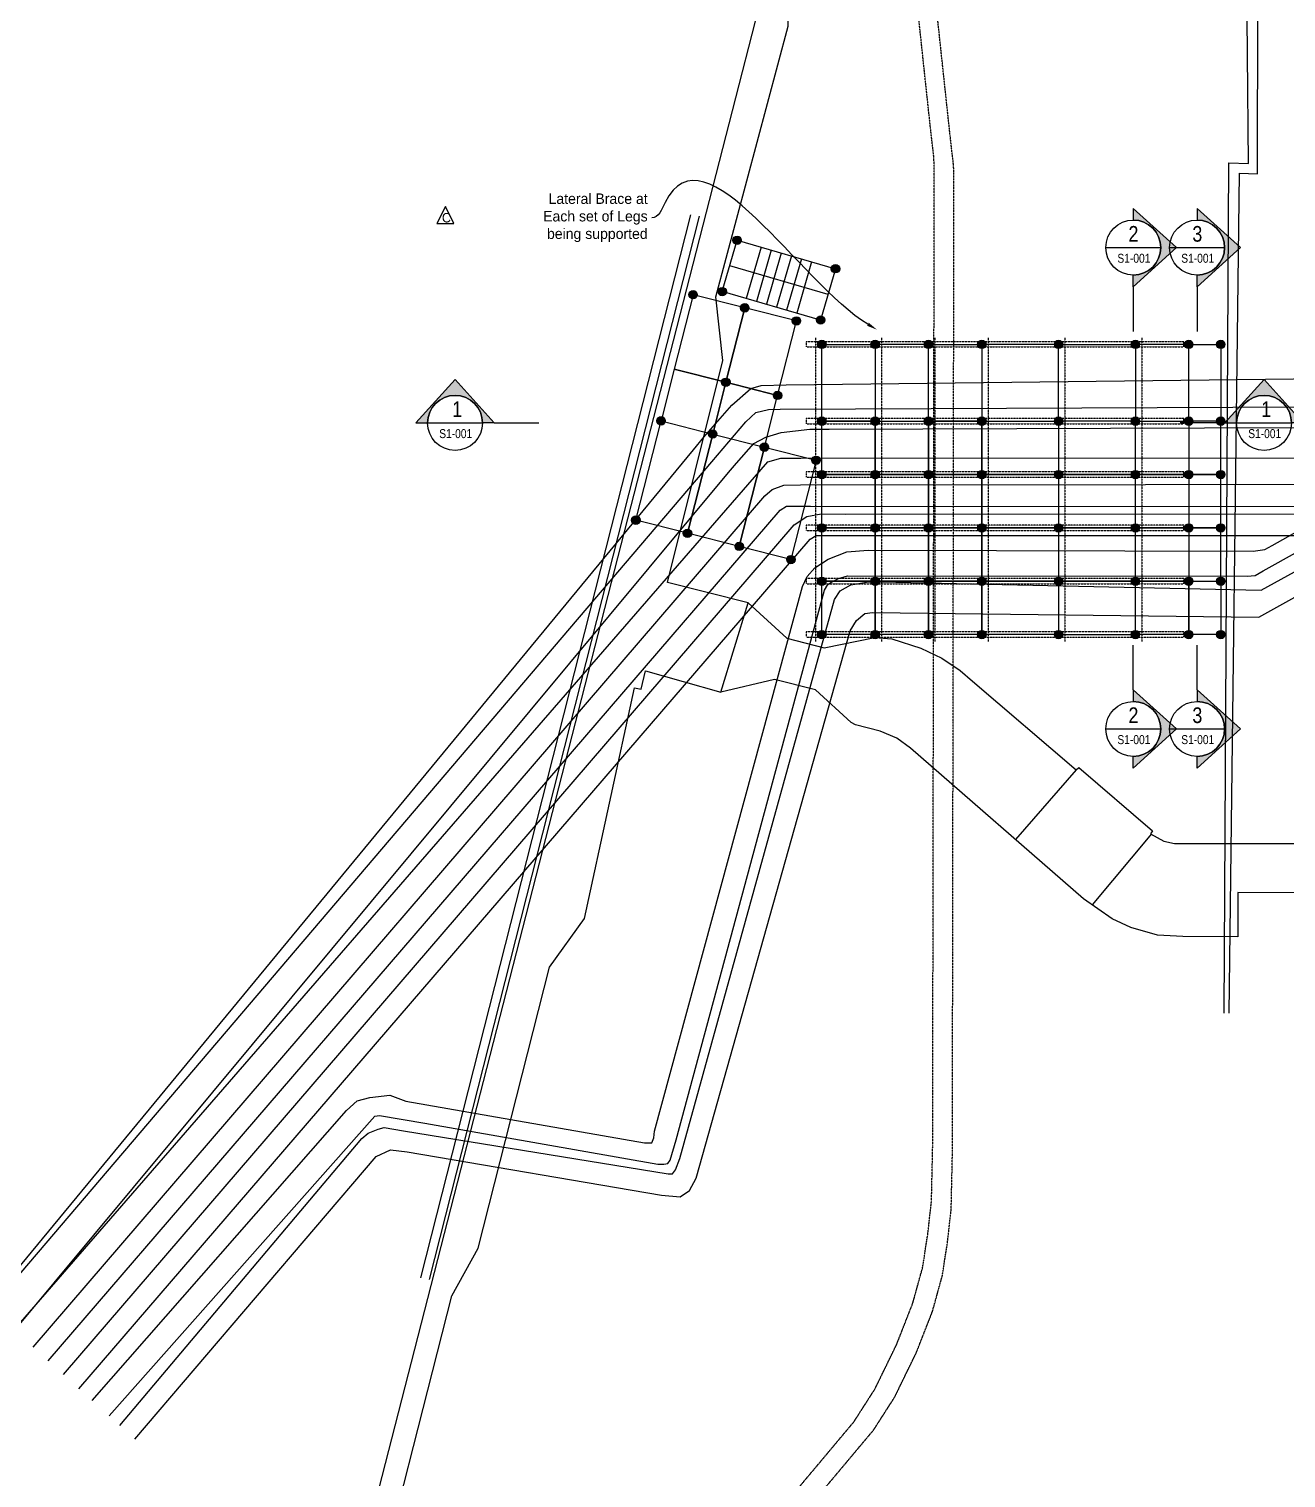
# Model space of a CAD drawing. Header units: millimetres. Extents: x 9116 to 195096, y -114281 to 55636.
# Drawn here: x 67113 to 97048, y -2714 to 31781 of the extents above; entities that cross this region are included whole.
import ezdxf
from ezdxf import colors
from ezdxf.entities.mleader import LeaderData, LeaderLine
from ezdxf.math import Vec2, Vec3

# ---------------------------------------------------------------- set-up
doc = ezdxf.new("R2010")
doc.units = ezdxf.units.MM
doc.linetypes.add('KwikScaf_DASHED', pattern=[3.75, 2.5, -1.25])
doc.layers.get('0').update_dxf_attribs({"linetype": 'CONTINUOUS'})
for name, color, linetype in [('Building', 7, 'CONTINUOUS'), ('CHW F&R Lines', 7, 'CONTINUOUS'), ('Exhaust Riser', 7, 'CONTINUOUS'), ('Grid Lines', 252, 'CONTINUOUS'), ('New Pipes', 7, 'CONTINUOUS'), ('Revision C', 252, 'CONTINUOUS'), ('Scaffold', 7, 'CONTINUOUS')]:
    doc.layers.add(name, color=color, linetype=linetype)
doc.styles.add('ARCH', font='archd.shx', dxfattribs={"height": 250})

# ---------------------------------------------------------------- blocks, each defined once
blk = doc.blocks.new('Filled Arrow Section Half A')
h = blk.add_hatch(color=256)
edge = h.paths.add_edge_path()
edge.add_line((0, 875), (969, 0))
edge.add_line((969, 0), (0, -875))
edge.add_line((0, -875), (0, -615))
edge.add_arc((0, 0), 615, 270, 450)
edge.add_line((0, 615), (0, 875))
for q in [(0, 1875), (0, 615)]:
    blk.add_line((0, 875), q)
blk.add_lwpolyline([(0, 875), (969, 0), (0, -875), (0, -615)])
blk.add_circle((0, 0), 615)
blk.add_arc((0, 0), 615, 270, 90)
blk = doc.blocks.new('Filled Arrow Section Half B')
h = blk.add_hatch(color=256)
edge = h.paths.add_edge_path()
edge.add_line((0, -875), (969, 0))
edge.add_line((969, 0), (0, 875))
edge.add_line((0, 875), (0, 615))
edge.add_arc((0, 0), 615, -90, 90, ccw=False)
edge.add_line((0, -615), (0, -875))
for q in [(0, -615), (0, -1875)]:
    blk.add_line((0, -875), q)
blk.add_lwpolyline([(0, -875), (969, 0), (0, 875), (0, 615)])
blk.add_circle((0, 0), 615)
blk.add_arc((0, 0), 615, 270, 90)

msp = doc.modelspace()

# ---------------------------------------------------------------- hatches: boundary and pattern name
at = {"layer": 'Scaffold'}
h = msp.add_hatch(color=3, dxfattribs=at)
edge = h.paths.add_edge_path()
edge.add_arc((83976, 26750.3), 100, -91.88563, 268.11437)
h = msp.add_hatch(color=3, dxfattribs=at)
edge = h.paths.add_edge_path()
edge.add_arc((86318.9, 26072.4), 100, -91.88563, 268.11437)
h = msp.add_hatch(color=5, dxfattribs=at)
edge = h.paths.add_edge_path()
edge.add_arc((82927.7, 25455.4), 100, 0, 360)
h = msp.add_hatch(color=3, dxfattribs=at)
edge = h.paths.add_edge_path()
edge.add_arc((83623, 25530.4), 100, -91.88563, 268.11437)
h = msp.add_hatch(color=5, dxfattribs=at)
edge = h.paths.add_edge_path()
edge.add_arc((84158.6, 25142.7), 100, 0, 360)
h = msp.add_hatch(color=5, dxfattribs=at)
edge = h.paths.add_edge_path()
edge.add_arc((85389.5, 24830), 100, 0, 360)
h = msp.add_hatch(color=3, dxfattribs=at)
edge = h.paths.add_edge_path()
edge.add_arc((85965.9, 24852.4), 100, -91.88563, 268.11437)
h = msp.add_hatch(color=5, dxfattribs=at)
edge = h.paths.add_edge_path()
edge.add_arc((85993.3, 24273), 100, 0, 360)
h = msp.add_hatch(color=5, dxfattribs=at)
edge = h.paths.add_edge_path()
edge.add_arc((87263.3, 24273), 100, 0, 360)
h = msp.add_hatch(color=5, dxfattribs=at)
edge = h.paths.add_edge_path()
edge.add_arc((88533.3, 24273), 100, 0, 360)
h = msp.add_hatch(color=5, dxfattribs=at)
edge = h.paths.add_edge_path()
edge.add_arc((89803.3, 24273), 100, 0, 360)
h = msp.add_hatch(color=5, dxfattribs=at)
edge = h.paths.add_edge_path()
edge.add_arc((91632.3, 24273), 100, 0, 360)
h = msp.add_hatch(color=5, dxfattribs=at)
edge = h.paths.add_edge_path()
edge.add_arc((93461.3, 24273), 100, 0, 360)
h = msp.add_hatch(color=5, dxfattribs=at)
edge = h.paths.add_edge_path()
edge.add_arc((94731.3, 24273), 100, 0, 360)
h = msp.add_hatch(color=5, dxfattribs=at)
edge = h.paths.add_edge_path()
edge.add_arc((95493.3, 24273), 100, 0, 360)
h = msp.add_hatch(color=5, dxfattribs=at)
edge = h.paths.add_edge_path()
edge.add_arc((83708.3, 23370), 100, 0, 360)
h = msp.add_hatch(color=5, dxfattribs=at)
edge = h.paths.add_edge_path()
edge.add_arc((84939.2, 23057.3), 100, 0, 360)
h = msp.add_hatch(color=1, dxfattribs=at)
edge = h.paths.add_edge_path()
edge.add_arc((82164.7, 22451.8), 100, 0, 360)
h = msp.add_hatch(color=1, dxfattribs=at)
edge = h.paths.add_edge_path()
edge.add_arc((85993.3, 22444), 100, 0, 360)
h = msp.add_hatch(color=1, dxfattribs=at)
edge = h.paths.add_edge_path()
edge.add_arc((87263.3, 22444), 100, 0, 360)
h = msp.add_hatch(color=1, dxfattribs=at)
edge = h.paths.add_edge_path()
edge.add_arc((88533.3, 22444), 100, 0, 360)
h = msp.add_hatch(color=1, dxfattribs=at)
edge = h.paths.add_edge_path()
edge.add_arc((89803.3, 22444), 100, 0, 360)
h = msp.add_hatch(color=1, dxfattribs=at)
edge = h.paths.add_edge_path()
edge.add_arc((91632.3, 22444), 100, 0, 360)
h = msp.add_hatch(color=1, dxfattribs=at)
edge = h.paths.add_edge_path()
edge.add_arc((93461.3, 22444), 100, 0, 360)
h = msp.add_hatch(color=1, dxfattribs=at)
edge = h.paths.add_edge_path()
edge.add_arc((94731.3, 22444), 100, 0, 360)
h = msp.add_hatch(color=1, dxfattribs=at)
edge = h.paths.add_edge_path()
edge.add_arc((95493.3, 22444), 100, 0, 360)
h = msp.add_hatch(color=1, dxfattribs=at)
edge = h.paths.add_edge_path()
edge.add_arc((83395.6, 22139.1), 100, 0, 360)
h = msp.add_hatch(color=1, dxfattribs=at)
edge = h.paths.add_edge_path()
edge.add_arc((84626.5, 21826.4), 100, 0, 360)
h = msp.add_hatch(color=3, dxfattribs=at)
edge = h.paths.add_edge_path()
edge.add_arc((85857.4, 21513.7), 100, 0, 360)
h = msp.add_hatch(color=1, dxfattribs=at)
edge = h.paths.add_edge_path()
edge.add_arc((85993.3, 21174), 100, 0, 360)
h = msp.add_hatch(color=1, dxfattribs=at)
edge = h.paths.add_edge_path()
edge.add_arc((87263.3, 21174), 100, 0, 360)
h = msp.add_hatch(color=1, dxfattribs=at)
edge = h.paths.add_edge_path()
edge.add_arc((88533.3, 21174), 100, 0, 360)
h = msp.add_hatch(color=1, dxfattribs=at)
edge = h.paths.add_edge_path()
edge.add_arc((89803.3, 21174), 100, 0, 360)
h = msp.add_hatch(color=1, dxfattribs=at)
edge = h.paths.add_edge_path()
edge.add_arc((91632.3, 21174), 100, 0, 360)
h = msp.add_hatch(color=1, dxfattribs=at)
edge = h.paths.add_edge_path()
edge.add_arc((93461.3, 21174), 100, 0, 360)
h = msp.add_hatch(color=1, dxfattribs=at)
edge = h.paths.add_edge_path()
edge.add_arc((94731.3, 21174), 100, 0, 360)
h = msp.add_hatch(color=1, dxfattribs=at)
edge = h.paths.add_edge_path()
edge.add_arc((95493.3, 21174), 100, 0, 360)
h = msp.add_hatch(color=3, dxfattribs=at)
edge = h.paths.add_edge_path()
edge.add_arc((81564.2, 20087.8), 100, 0, 360)
h = msp.add_hatch(color=3, dxfattribs=at)
edge = h.paths.add_edge_path()
edge.add_arc((82795.1, 19775.2), 100, 0, 360)
h = msp.add_hatch(color=1, dxfattribs=at)
edge = h.paths.add_edge_path()
edge.add_arc((85993.3, 19904), 100, 0, 360)
h = msp.add_hatch(color=1, dxfattribs=at)
edge = h.paths.add_edge_path()
edge.add_arc((87263.3, 19904), 100, 0, 360)
h = msp.add_hatch(color=1, dxfattribs=at)
edge = h.paths.add_edge_path()
edge.add_arc((88533.3, 19904), 100, 0, 360)
h = msp.add_hatch(color=1, dxfattribs=at)
edge = h.paths.add_edge_path()
edge.add_arc((89803.3, 19904), 100, 0, 360)
h = msp.add_hatch(color=1, dxfattribs=at)
edge = h.paths.add_edge_path()
edge.add_arc((91632.3, 19904), 100, 0, 360)
h = msp.add_hatch(color=1, dxfattribs=at)
edge = h.paths.add_edge_path()
edge.add_arc((93461.3, 19904), 100, 0, 360)
h = msp.add_hatch(color=1, dxfattribs=at)
edge = h.paths.add_edge_path()
edge.add_arc((94731.3, 19904), 100, 0, 360)
h = msp.add_hatch(color=1, dxfattribs=at)
edge = h.paths.add_edge_path()
edge.add_arc((95493.3, 19904), 100, 0, 360)
h = msp.add_hatch(color=3, dxfattribs=at)
edge = h.paths.add_edge_path()
edge.add_arc((84026, 19462.5), 100, 0, 360)
h = msp.add_hatch(color=3, dxfattribs=at)
edge = h.paths.add_edge_path()
edge.add_arc((85256.9, 19149.8), 100, 0, 360)
h = msp.add_hatch(color=1, dxfattribs=at)
edge = h.paths.add_edge_path()
edge.add_arc((85993.3, 18634), 100, 0, 360)
h = msp.add_hatch(color=1, dxfattribs=at)
edge = h.paths.add_edge_path()
edge.add_arc((87263.3, 18634), 100, 0, 360)
h = msp.add_hatch(color=1, dxfattribs=at)
edge = h.paths.add_edge_path()
edge.add_arc((88533.3, 18634), 100, 0, 360)
h = msp.add_hatch(color=1, dxfattribs=at)
edge = h.paths.add_edge_path()
edge.add_arc((89803.3, 18634), 100, 0, 360)
h = msp.add_hatch(color=1, dxfattribs=at)
edge = h.paths.add_edge_path()
edge.add_arc((91632.3, 18634), 100, 0, 360)
h = msp.add_hatch(color=1, dxfattribs=at)
edge = h.paths.add_edge_path()
edge.add_arc((93461.3, 18634), 100, 0, 360)
h = msp.add_hatch(color=1, dxfattribs=at)
edge = h.paths.add_edge_path()
edge.add_arc((94731.3, 18634), 100, 0, 360)
h = msp.add_hatch(color=1, dxfattribs=at)
edge = h.paths.add_edge_path()
edge.add_arc((95493.3, 18634), 100, 0, 360)
h = msp.add_hatch(color=1, dxfattribs=at)
edge = h.paths.add_edge_path()
edge.add_arc((85993.3, 17364), 100, 0, 360)
h = msp.add_hatch(color=1, dxfattribs=at)
edge = h.paths.add_edge_path()
edge.add_arc((87263.3, 17364), 100, 0, 360)
h = msp.add_hatch(color=1, dxfattribs=at)
edge = h.paths.add_edge_path()
edge.add_arc((88533.3, 17364), 100, 0, 360)
h = msp.add_hatch(color=1, dxfattribs=at)
edge = h.paths.add_edge_path()
edge.add_arc((89803.3, 17364), 100, 0, 360)
h = msp.add_hatch(color=1, dxfattribs=at)
edge = h.paths.add_edge_path()
edge.add_arc((91632.3, 17364), 100, 0, 360)
h = msp.add_hatch(color=1, dxfattribs=at)
edge = h.paths.add_edge_path()
edge.add_arc((93461.3, 17364), 100, 0, 360)
h = msp.add_hatch(color=1, dxfattribs=at)
edge = h.paths.add_edge_path()
edge.add_arc((94731.3, 17364), 100, 0, 360)
h = msp.add_hatch(color=1, dxfattribs=at)
edge = h.paths.add_edge_path()
edge.add_arc((95493.3, 17364), 100, 0, 360)

# ---------------------------------------------------------------- linework, layer by layer
at = {"layer": 'Building', "color": 37, "linetype": 'KwikScaf_DASHED'}
for points in [[(81268.9, -7916.2), (86759, -1374), (87259.7, -593.4), (87773.7, 460.7), (88159, 1444.8), (88393.9, 2296), (88517.3, 3094.4), (88605.2, 3878.3), (88634.6, 5215.2), (88670.5, 28319.5), (88663, 28711.3), (88580.8, 29425.5), (87789, 36824.8), (86824.8, 45301.5)], [(81738.2, -8110.3), (87228.4, -1568), (87729, -787.5), (88243, 266.6), (88628.3, 1250.7), (88863.3, 2101.9), (88986.6, 2900.3), (89074.5, 3684.2), (89103.9, 5021.2), (89139.8, 28125.4), (89132.3, 28517.2), (89050.1, 29231.4), (88258.3, 36630.7), (87294.1, 45107.4)]]:
    msp.add_lwpolyline(points, dxfattribs=at)
at = {"layer": 'Building', "color": 37}
for points in [[(95578.3, 8350.3), (95685.2, 28594.1), (96157.8, 28579.3), (96083.5, 36397.4)], [(95695.5, 8350.3), (95937.2, 28347.6), (96370.4, 28331.2), (96383.9, 36397.4)], [(76442.2, 2049.4), (82871.8, 27359.9)], [(76652.3, 2013.4), (83081.9, 27323.9)]]:
    msp.add_lwpolyline(points, dxfattribs=at)
at = {"layer": 'CHW F&R Lines', "color": 45}
for points in [[(67210.9, 399.9), (84634.6, 20670.7), (84808.1, 20815.6), (85089.7, 20923.6), (85482.1, 20929.3), (101919, 20944.4), (102018.1, 21043.5), (102073.1, 21197.5), (102082, 21378), (101869, 50533.5), (101966.9, 50817.1), (102088.5, 51012.9), (102291.2, 51222.1), (106689.3, 55636.5)], [(67572.9, 72.9), (84999.1, 20323.2), (85155.9, 20423.8), (85724.1, 20423.8), (101987.5, 20415.2), (102280.8, 20584.7), (102512.2, 20870.9), (102587.8, 21148), (102399.5, 50455.1), (102491.6, 50658.9), (102717.1, 50872.5), (107142.8, 55336.3)], [(67931.9, -251.5), (85333.2, 19977.1), (85639, 20177.5), (85981.4, 20242.6), (86551.1, 20229.2), (102556.8, 20234.9), (102793.1, 20294), (102879.9, 20526.5), (102883.6, 20906.6), (102683.7, 50133.8), (102710.7, 50411.9), (102874, 50614.6), (103172.1, 50919.7), (107423.4, 55116.8)], [(68303.6, -587.3), (85718.4, 19634.2), (85860.3, 19726.1), (102772.2, 19725.3), (103028.8, 19832.1), (103256.3, 20049.7), (103341.8, 20279), (103396.3, 20481.1), (103197.2, 49891.8), (103215.8, 50226.8), (107820.6, 54895.8)], [(66114.1, 1390.8), (82936.5, 21763.1)], [(66189.2, 1322.9), (83376.1, 21480.3)], [(66768.8, 799.3), (83774.8, 21223.8)], [(66757, 810), (84234.5, 20928.1)]]:
    msp.add_lwpolyline(points, dxfattribs=at)
at = {"layer": 'Exhaust Riser', "color": 252}
for p, q in [((92053.7, 14148.1), (90603.1, 12487.1)), ((93846.7, 12624.3), (92433, 10930.9))]:
    msp.add_line(p, q, dxfattribs=at)
for points in [[(84242.9, 18123.2), (82315.6, 18603.2), (83636, 23892.7), (83467.5, 25402.4), (85190.7, 31849.8), (85217.2, 33057.7), (86289.7, 37009.7), (85731.7, 37141.3), (74576.5, -6327.3), (75126.3, -6452.1), (77183.1, 1625.2), (77811.4, 2753.9), (79505.1, 9446), (80344.4, 10605), (81533.2, 16095.8), (81690.9, 16068), (81796.1, 16499.4), (83588.4, 15992.6)], [(101473.4, 32466.6), (101480.3, 27289.9), (101880, 25554), (101846.2, 15277.9), (101735.4, 14737.8), (101723.4, 13772.7), (101899.7, 13071.9), (101864.6, 11200.8), (95899.6, 11227.8), (95899.6, 10169.7)], [(95899.6, 10169.7), (94590.9, 10178.7), (93985.6, 10209.4), (93349.5, 10387.8), (92909.4, 10596.4), (92226.3, 11076), (88106.4, 14657.5), (87780.8, 14898.3), (87379.6, 15061.1), (86799.2, 15215.7), (86693.3, 15268.5), (85838.9, 16047.5), (84865.9, 16298.1), (83588.4, 15992.6), (84242.9, 18123.2), (85161.2, 17278.6), (86053, 17045.8), (87256.3, 17292.3), (87659, 17259.4), (88354.6, 17043.5), (88850.4, 16805.7), (89285.4, 16512.7), (89578.7, 16252.7), (92053.7, 14148.1), (92111.8, 14197.3), (93869.1, 12691.3), (93824.4, 12624.3), (94141.8, 12450), (94392.2, 12391.9), (95899.6, 12391.9), (100468.1, 12391.9)]]:
    msp.add_lwpolyline(points, dxfattribs=at)
at = {"layer": 'Grid Lines'}
for p, q in [((92755.9, 26577.1), (94064.3, 26577.1)), ((94276.1, 26577.1), (95584.4, 26577.1)), ((76605.4, 22402.9), (77913.7, 22402.9)), ((95871, 22402.9), (97179.3, 22402.9)), ((92755.9, 15118.3), (94064.3, 15118.3)), ((94276.1, 15118.3), (95584.4, 15118.3))]:
    msp.add_line(p, q, dxfattribs=at)
at = {"layer": 'New Pipes', "color": 4}
for points in [[(82936.5, 21763.1), (83184.1, 22062.9), (83853.4, 22829.3), (84301.9, 23225.5), (84548.8, 23296.9), (85146.7, 23309.9), (97901.5, 23461), (98265.2, 23564.2), (98615.5, 23743.7), (107060.1, 27944, -0.1159039), (107149.2, 27964.9), (122287.2, 27964.9)], [(83376.1, 21480.3), (84186.9, 22431.3), (84423.2, 22650.3), (84724, 22719), (84999, 22731.9), (97577.4, 22787.1), (97801.1, 22889.6), (98826.8, 23257.7), (107295.3, 27495.9, -0.1165273), (107384.8, 27517), (122505.5, 27517)], [(83774.8, 21223.8), (83961.2, 21447.7), (84377.8, 21910.3), (84661.4, 22066.5), (85025.9, 22176.4), (85708.7, 22251.5), (86171.6, 22251.5), (97334, 22295.3), (97722, 22386.6), (98372.5, 22654.6), (107379.1, 27333, -0.1203459), (107471.3, 27355.5), (122607.5, 27355.5)], [(84234.5, 20928.1), (84708.7, 21473.9), (85015.6, 21565.4), (85494.9, 21560), (97370, 21569.6), (97688.2, 21683.2), (98643.1, 22213.4), (107577.3, 26953.8, -0.1225631), (107671, 26977.1), (122806.3, 26977.1)]]:
    msp.add_lwpolyline(points, format="xyb", dxfattribs=at)
at = {"layer": 'New Pipes', "color": 40}
for points in [[(68614.9, -868.5), (74674.1, 6035), (74931.7, 6263.4), (75233.2, 6341.1), (75704.8, 6399.4), (76088.9, 6258.5), (81769.9, 5264.5), (81943, 5268.3), (81992, 5381.2), (82007, 5543), (85534, 18505.8), (85647.1, 18745.3), (85826.8, 18951.4), (86146.2, 19157.6), (86592, 19330.5), (87097.8, 19377), (96265.7, 19350.9), (96542.7, 19386.3), (96716.7, 19486.1), (108123.8, 25908.3, -0.1288989), (108221.9, 25934), (123354.5, 25934)], [(69023.2, -1237.3), (75346.1, 5899), (75462.7, 5914.5), (76542.5, 5731.4), (82091, 4757.1), (82231.2, 4757.1), (82323, 4770.5), (82384.7, 4852.2), (82523.2, 5334.2), (86053.3, 18420.4), (86134.8, 18553.7), (86208.9, 18601.8), (86390.5, 18701.7), (86601.6, 18764.7), (96120.8, 18753.2), (96310.2, 18771.1), (96502.2, 18883.7), (108353.1, 25473.1, -0.12755), (108450.3, 25498.3), (123583.4, 25498.3)], [(69276.4, -1466.1), (75039.1, 5364.4), (75187.6, 5498.8), (75428.2, 5594.2), (75569.7, 5633.1), (76029.5, 5551.8), (82332.3, 4526.6), (82440.4, 4526.6), (82506.7, 4620.7), (82611.3, 4892.6), (86296.9, 18200), (86428.9, 18408.9), (86687.5, 18551.9), (87105.6, 18617.9), (87391.7, 18617.9), (96454.7, 18421), (108559.3, 25081.7, -0.1264281), (108655.7, 25106.5), (123789.3, 25106.5)], [(69635.9, -1790.9), (75381.1, 4942.6), (75718.2, 5095.4), (76118.3, 5050.4), (82175.5, 4016.5), (82622.5, 3981), (82844, 4127.2), (83002.2, 4423.7), (86664.9, 17449.6), (86820, 17699.5), (87014, 17867.5), (87203.7, 17889.1), (96401.9, 17780.9), (108781.7, 24657.6, -0.1274437), (108878.8, 24682.8), (124012, 24682.8)]]:
    msp.add_lwpolyline(points, format="xyb", dxfattribs=at)
at = {"layer": 'Revision C', "color": 1}
msp.add_lwpolyline([(77029.8, 27556.6), (76827.3, 27151.6), (77232.3, 27151.6), (77029.8, 27556.6)], dxfattribs=at)
at = {"layer": 'Scaffold'}
for p, q in [((84547.1, 26585.1), (84194.1, 25365.1)), ((84787.3, 26515.6), (84434.2, 25295.6)), ((85027.4, 26446.1), (84674.4, 25226.2)), ((85267.6, 26376.6), (84914.5, 25156.7)), ((85507.7, 26307.1), (85154.7, 25087.2)), ((85747.9, 26237.6), (85394.8, 25017.7)), ((86142.4, 25462.4), (83799.5, 26140.4))]:
    msp.add_line(p, q, dxfattribs=at)
at = {"layer": 'Scaffold', "color": 3, "linetype": 'KwikScaf_DASHED'}
for p, q in [((85843.8, 24428.3), (85843.8, 17197.1)), ((87412.8, 24428.3), (87412.8, 17197.1)), ((88682.8, 24428.3), (88682.8, 17197.1)), ((89952.8, 24428.3), (89952.8, 17197.1)), ((91781.8, 24428.3), (91781.8, 17197.1)), ((93610.8, 24428.3), (93610.8, 17197.1))]:
    msp.add_line(p, q, dxfattribs=at)
at = {"layer": 'Scaffold', "color": 3}
for points in [[(86318.9, 26072.4), (85965.9, 24852.4), (83623, 25530.4), (83976, 26750.3), (86318.9, 26072.4)], [(82164.7, 22451.8), (83395.6, 22139.1), (82795.1, 19775.2), (81564.2, 20087.8), (82164.7, 22451.8)], [(83395.6, 22139.1), (84626.5, 21826.4), (84026, 19462.5), (82795.1, 19775.2), (83395.6, 22139.1)], [(84626.5, 21826.4), (85857.4, 21513.7), (85256.9, 19149.8), (84026, 19462.5), (84626.5, 21826.4)]]:
    msp.add_lwpolyline(points, dxfattribs=at)
at = {"layer": 'Scaffold', "color": 5}
for points in [[(82927.7, 25455.4), (82477.4, 23682.7), (83708.3, 23370), (84158.6, 25142.7), (82927.7, 25455.4)], [(84158.6, 25142.7), (83708.3, 23370), (84939.2, 23057.3), (85389.5, 24830), (84158.6, 25142.7)]]:
    msp.add_lwpolyline(points, dxfattribs=at)
at = {"layer": 'Scaffold', "color": 6, "linetype": 'KwikScaf_DASHED'}
for points in [[(85618.1, 24210.5), (94618.1, 24210.5), (94618.1, 24335.5), (85618.1, 24335.5)], [(85618.1, 22381.5), (94618.1, 22381.5), (94618.1, 22506.5), (85618.1, 22506.5)], [(85618.1, 21111.5), (94618.1, 21111.5), (94618.1, 21236.5), (85618.1, 21236.5)], [(85618.1, 19841.5), (94618.1, 19841.5), (94618.1, 19966.5), (85618.1, 19966.5)], [(85618.1, 18571.5), (94618.1, 18571.5), (94618.1, 18696.5), (85618.1, 18696.5)], [(85618.1, 17301.5), (94618.1, 17301.5), (94618.1, 17426.5), (85618.1, 17426.5)]]:
    msp.add_lwpolyline(points, close=True, dxfattribs=at)
at = {"layer": 'Scaffold', "color": 5}
for points in [[(85993.3, 24273), (87263.3, 24273), (87263.3, 22444), (85993.3, 22444)], [(87263.3, 22444), (88533.3, 22444), (88533.3, 24273), (87263.3, 24273)], [(88533.3, 24273), (89803.3, 24273), (89803.3, 22444), (88533.3, 22444)], [(89803.3, 22444), (91632.3, 22444), (91632.3, 24273), (89803.3, 24273)], [(91632.3, 24273), (93461.3, 24273), (93461.3, 22444), (91632.3, 22444)], [(93461.3, 22444), (94731.3, 22444), (94731.3, 24273), (93461.3, 24273)], [(94731.3, 24273), (95493.3, 24273), (95493.3, 22444), (94731.3, 22444)]]:
    msp.add_lwpolyline(points, close=True, dxfattribs=at)
at = {"layer": 'Scaffold', "color": 1}
for points in [[(82477.4, 23682.7), (82164.7, 22451.8), (83395.6, 22139.1), (83708.3, 23370), (82477.4, 23682.7)], [(83708.3, 23370), (83395.6, 22139.1), (84626.5, 21826.4), (84939.2, 23057.3), (83708.3, 23370)]]:
    msp.add_lwpolyline(points, dxfattribs=at)
for points in [[(85993.3, 22444), (87263.3, 22444), (87263.3, 21174), (85993.3, 21174)], [(87263.3, 22444), (88533.3, 22444), (88533.3, 21174), (87263.3, 21174)], [(88533.3, 22444), (89803.3, 22444), (89803.3, 21174), (88533.3, 21174)], [(89803.3, 22444), (91632.3, 22444), (91632.3, 21174), (89803.3, 21174)], [(91632.3, 21174), (93461.3, 21174), (93461.3, 22444), (91632.3, 22444)], [(93461.3, 22444), (94731.3, 22444), (94731.3, 21174), (93461.3, 21174)], [(95493.3, 22444), (94731.3, 22444), (94731.3, 21174), (95493.3, 21174)], [(85993.3, 21174), (87263.3, 21174), (87263.3, 19904), (85993.3, 19904)], [(87263.3, 21174), (88533.3, 21174), (88533.3, 19904), (87263.3, 19904)], [(88533.3, 21174), (89803.3, 21174), (89803.3, 19904), (88533.3, 19904)], [(89803.3, 21174), (91632.3, 21174), (91632.3, 19904), (89803.3, 19904)], [(91632.3, 19904), (93461.3, 19904), (93461.3, 21174), (91632.3, 21174)], [(93461.3, 21174), (94731.3, 21174), (94731.3, 19904), (93461.3, 19904)], [(95493.3, 21174), (94731.3, 21174), (94731.3, 19904), (95493.3, 19904)], [(85993.3, 19904), (87263.3, 19904), (87263.3, 18634), (85993.3, 18634)], [(87263.3, 19904), (88533.3, 19904), (88533.3, 18634), (87263.3, 18634)], [(88533.3, 19904), (89803.3, 19904), (89803.3, 18634), (88533.3, 18634)], [(89803.3, 19904), (91632.3, 19904), (91632.3, 18634), (89803.3, 18634)], [(91632.3, 18634), (93461.3, 18634), (93461.3, 19904), (91632.3, 19904)], [(93461.3, 19904), (94731.3, 19904), (94731.3, 18634), (93461.3, 18634)], [(95493.3, 19904), (94731.3, 19904), (94731.3, 18634), (95493.3, 18634)], [(85993.3, 18634), (87263.3, 18634), (87263.3, 17364), (85993.3, 17364)], [(87263.3, 18634), (88533.3, 18634), (88533.3, 17364), (87263.3, 17364)], [(88533.3, 18634), (89803.3, 18634), (89803.3, 17364), (88533.3, 17364)], [(89803.3, 18634), (91632.3, 18634), (91632.3, 17364), (89803.3, 17364)], [(91632.3, 17364), (93461.3, 17364), (93461.3, 18634), (91632.3, 18634)], [(93461.3, 18634), (94731.3, 18634), (94731.3, 17364), (93461.3, 17364)], [(94731.3, 18634), (95493.3, 18634), (95493.3, 17364), (94731.3, 17364)]]:
    msp.add_lwpolyline(points, close=True, dxfattribs=at)
at = {"layer": 'Scaffold', "color": 3}
for centre in [(83976, 26750.3), (86318.9, 26072.4), (83623, 25530.4), (85965.9, 24852.4), (85857.4, 21513.7), (81564.2, 20087.8), (82795.1, 19775.2), (84026, 19462.5), (85256.9, 19149.8)]:
    msp.add_circle(centre, 100, dxfattribs=at)
at = {"layer": 'Scaffold', "color": 5}
for centre in [(82927.7, 25455.4), (84158.6, 25142.7), (85389.5, 24830), (85993.3, 24273), (87263.3, 24273), (88533.3, 24273), (89803.3, 24273), (91632.3, 24273), (93461.3, 24273), (94731.3, 24273), (95493.3, 24273), (83708.3, 23370), (84939.2, 23057.3)]:
    msp.add_circle(centre, 100, dxfattribs=at)
at = {"layer": 'Scaffold', "color": 1}
for centre in [(82164.7, 22451.8), (85993.3, 22444), (87263.3, 22444), (88533.3, 22444), (89803.3, 22444), (91632.3, 22444), (93461.3, 22444), (94731.3, 22444), (95493.3, 22444), (83395.6, 22139.1), (84626.5, 21826.4), (85993.3, 21174), (87263.3, 21174), (88533.3, 21174), (89803.3, 21174), (91632.3, 21174), (93461.3, 21174), (94731.3, 21174), (95493.3, 21174), (85993.3, 19904), (87263.3, 19904), (88533.3, 19904), (89803.3, 19904), (91632.3, 19904), (93461.3, 19904), (94731.3, 19904), (95493.3, 19904), (85993.3, 18634), (87263.3, 18634), (88533.3, 18634), (89803.3, 18634), (91632.3, 18634), (93461.3, 18634), (94731.3, 18634), (95493.3, 18634), (85993.3, 17364), (87263.3, 17364), (88533.3, 17364), (89803.3, 17364), (91632.3, 17364), (93461.3, 17364), (94731.3, 17364), (95493.3, 17364)]:
    msp.add_circle(centre, 100, dxfattribs=at)

# ---------------------------------------------------------------- block references
at = {"layer": 'Grid Lines', "xscale": 1.063690358367921, "yscale": 1.063690358367921, "zscale": 1.063690358367949}
for name, p in [('Filled Arrow Section Half B', (93410.1, 26577.1)), ('Filled Arrow Section Half B', (94930.3, 26577.1)), ('Filled Arrow Section Half A', (93410.1, 15118.3)), ('Filled Arrow Section Half A', (94930.3, 15118.3))]:
    msp.add_blockref(name, p, dxfattribs=at)
at = {"layer": 'Grid Lines', "xscale": 1.063690358367921, "yscale": 1.063690358367921, "zscale": 1.063690358367949, "rotation": 90}
for name, p in [('Filled Arrow Section Half B', (77259.5, 22402.9)), ('Filled Arrow Section Half A', (96525.1, 22402.9))]:
    msp.add_blockref(name, p, dxfattribs=at)

# ---------------------------------------------------------------- texts
at = {"layer": 'Grid Lines', "width": 639.109, "attachment_point": 1, "style": 'ARCH'}
for s, insert, char_height in [('\\pi218.23;{\\fArial Narrow|b0|i0|c0|p34;2}', (93077.7, 27090), 372.292), ('\\pi219.62;{\\fArial Narrow|b0|i0|c0|p34;3}', (94597.8, 27090), 372.292), ('\\pi-45.264;{\\fArial Narrow|b0|i0|c0|p34;S1-001}', (93077.7, 26428.9), 212.738), ('\\pi-45.264;{\\fArial Narrow|b0|i0|c0|p34;S1-001}', (94597.8, 26428.9), 212.738), ('\\pi263.3;{\\fArial Narrow|b0|i0|c0|p34;1}', (76927.1, 22915.8), 372.292), ('\\pi263.3;{\\fArial Narrow|b0|i0|c0|p34;1}', (96192.7, 22915.8), 372.292), ('\\pi-45.264;{\\fArial Narrow|b0|i0|c0|p34;S1-001}', (76927.1, 22254.7), 212.738), ('\\pi-45.264;{\\fArial Narrow|b0|i0|c0|p34;S1-001}', (96192.7, 22254.7), 212.738), ('\\pi218.23;{\\fArial Narrow|b0|i0|c0|p34;2}', (93077.7, 15631.2), 372.292), ('\\pi219.62;{\\fArial Narrow|b0|i0|c0|p34;3}', (94597.8, 15631.2), 372.292), ('\\pi-45.264;{\\fArial Narrow|b0|i0|c0|p34;S1-001}', (93077.7, 14970.1), 212.738), ('\\pi-45.264;{\\fArial Narrow|b0|i0|c0|p34;S1-001}', (94597.8, 14970.1), 212.738)]:
    msp.add_mtext(s, dxfattribs=dict(at, insert=insert, char_height=char_height))
at = {"layer": 'Revision C', "insert": (76913.5, 27400.2), "char_height": 225, "width": 225, "attachment_point": 1, "style": 'ARCH'}
msp.add_mtext('\\pi32.143;C', dxfattribs=at)

# ---------------------------------------------------------------- leaders
at = {"layer": 'Revision C'}
ml = msp.add_multileader_mtext('Standard', dxfattribs=at)
ml.set_content('Lateral Brace at\\PEach set of Legs\\Pbeing supported', color=256)
ml.set_leader_properties(color=256, linetype='ByLayer', lineweight=-1)
ml.build(insert=Vec2(0, 0))
ml.multileader.update_dxf_attribs({"leader_type": 2, "text_left_attachment_type": 2, "text_right_attachment_type": 2, "dogleg_length": 0.36, "arrow_head_size": 250})
ctx = ml.context
ctx.base_point, ctx.char_height, ctx.arrow_head_size, ctx.landing_gap_size, ctx.plane_origin = Vec3(77829.5, 27282.9), 250, 250, 100, Vec3(87305.4, 24622.6)
ctx.left_attachment, ctx.right_attachment, ctx.text_align_type = 2, 2, 2
notes = []
notes.append((ctx, [(0, (1, 1, 0), (81946.6, 27282.9), (-1, 0), 0.36, [(0, [(87305.4, 24622.6), (82258.9, 27650.5)], 0, [])])]))
ctx.mtext.insert, ctx.mtext.alignment, ctx.mtext.flow_direction = Vec3(81846.2, 27866.2), 3, 5
for ctx, leaders in notes:
    for number, flags, end, landing, length, lines in leaders:
        leader = LeaderData()
        leader.index, (leader.has_last_leader_line, leader.has_dogleg_vector, leader.attachment_direction) = number, flags
        leader.last_leader_point, leader.dogleg_vector, leader.dogleg_length = Vec3(end), Vec3(landing), length
        for number, points, colour, breaks in lines:
            line = LeaderLine()
            line.index, line.vertices, line.color, line.breaks = number, Vec3.list(points), colors.encode_raw_color(colour), breaks
            leader.lines.append(line)
        ctx.leaders.append(leader)

doc.saveas('drawing.dxf')
